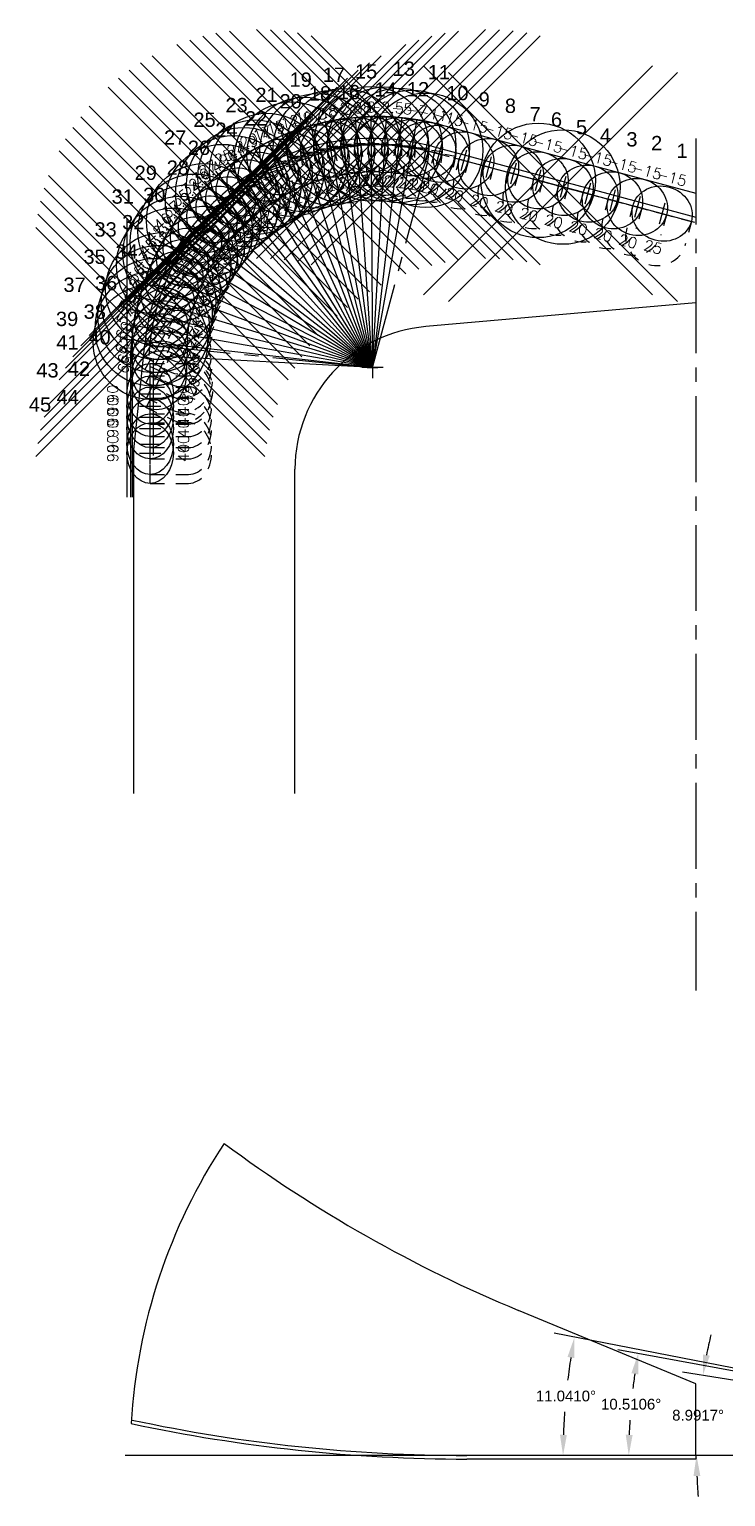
# Model space of a CAD drawing. Header units: inches. Extents: x 57 to 298, y -41 to 19.
# Drawn here: x 210 to 216.08, y -33.89 to -21.08 of the extents above; entities that cross this region are included whole.
import ezdxf
from ezdxf.enums import TextEntityAlignment as Align

# ---------------------------------------------------------------- set-up
doc = ezdxf.new("R2010")
doc.units = ezdxf.units.IN
doc.header["$MEASUREMENT"] = 0
doc.header["$PDMODE"] = 35
doc.linetypes.add('CENTER2', pattern=[1.125, 0.75, -0.125, 0.125, -0.125])
doc.linetypes.add('HIDDEN2', pattern=[0.1875, 0.125, -0.0625])
doc.layers.get('Defpoints').update_dxf_attribs({"color": 10})
for name, color, linetype, true_color in [('Blade_1', 30, 'Continuous', 0xff7f00), ('Blade_2', 7, 'Continuous', 0xcccc00), ('Blade_3', 7, 'Continuous', 0x00cc00), ('Blade_4', 7, 'Continuous', 0x00cccc), ('Blade_5', 7, 'Continuous', 0x0066cc), ('Blade_6', 7, 'Continuous', 0xc880f5)]:
    doc.layers.add(name, color=color, linetype=linetype, true_color=true_color)
doc.layers.add('CLine', color=5, linetype='CENTER2')
doc.styles.add('RomanS', font='romans')
doc.styles.get("Standard").update_dxf_attribs({"font": 'arial.ttf'})
doc.dimstyles.get("Standard").update_dxf_attribs({"dimtxt": 0.09375, "dimasz": 0.18, "dimexe": 0.18, "dimexo": 0.0625, "dimgap": 0.09, "dimtad": 0, "dimtih": 1, "dimtoh": 1, "dimdec": 4, "dimzin": 0, "dimdsep": 46, "dimtxsty": 'Standard', "dimcen": 0.09, "dimadec": 4, "dimazin": 0, "dimtfac": 1, "dimtdec": 4, "dimtofl": 0, "dimtmove": 0, "dimatfit": 3, "dimfxl": 1, "dimtolj": 1, "dimtzin": 0, "dimarcsym": 0})

# ---------------------------------------------------------------- blocks, each defined once
blk = doc.blocks.new('*D375')
at = {"layer": 'Blade_1', "color": 0, "lineweight": -2, "transparency": 16777216}
for p, q in [((219.1214890138717, -33.34499898907535), (215.7000669773563, -32.80360717087383)), ((218.349215514979, -33.53111793657433), (215.6428636734405, -33.53111793657433))]:
    blk.add_line(p, q, dxfattribs=at)
for start, end in [(166.3985543373103, 168.7034283068431), (182.3048739695328, 184.6097479390656)]:
    blk.add_arc((220.2977008570824, -33.53111793657433), 4.474837183642028, start, end, dxfattribs=at)
at = {"layer": 'Blade_1', "color": 0, "transparency": 16777216}
for points in [[(215.9390884969962, -32.65983715936483), (215.8800264287788, -32.64926965739519), (215.8778549569786, -32.83173961303233)], [(215.7964899851712, -33.7116849007928), (215.8564778486079, -33.71047815297643), (215.8228636734405, -33.53111793657433)]]:
    blk.add_solid(points, dxfattribs=at)
at = {"layer": 'Defpoints', "color": 0, "transparency": 16777216}
for p in [(215.8473321354227, -33.06379999193906), (219.1832209512406, -33.35476719815817), (219.2128522811776, -33.35945593851791), (218.411715514979, -33.53111793657433), (223.3960470111832, -33.53111793657433)]:
    blk.add_point(p, dxfattribs=at)
at = {"layer": 'Blade_1', "color": 0, "transparency": 16777216, "insert": (215.8366326778311, -33.18034946567595), "char_height": 0.09375, "attachment_point": 5}
blk.add_mtext('\\A1;8.9917°', dxfattribs=at)
blk = doc.blocks.new('*D379')
at = {"layer": 'Blade_1', "color": 0, "lineweight": -2, "transparency": 16777216}
for p, q in [((218.7569511420591, -33.27986427541371), (215.1363482309648, -32.60813111438245)), ((218.3492155149789, -33.53111793657432), (215.0514514053034, -33.53111793657432))]:
    blk.add_line(p, q, dxfattribs=at)
for start, end in [(171.6029817383724, 173.1167470695397), (176.3683894887678, 177.8863996993406)]:
    blk.add_arc((220.111193852996, -33.53111793657432), 4.879742447692584, start, end, dxfattribs=at)
at = {"layer": 'Blade_1', "color": 0, "transparency": 16777216}
for points in [[(215.2541700172494, -32.81359402776151), (215.3133551160258, -32.82344918290102), (215.3133280320561, -32.64096630900195)], [(215.2647661497188, -33.35170186203099), (215.2047763555742, -33.35059524624997), (215.2314514053034, -33.53111793657432)]]:
    blk.add_solid(points, dxfattribs=at)
at = {"layer": 'Defpoints', "color": 0, "transparency": 16777216}
for p in [(215.2678977781151, -32.93582852220788), (218.8184024618824, -33.2912653846566), (218.8478990953976, -33.29673791709317), (218.4117155149789, -33.53111793657432), (223.3960470111832, -33.53111793657432)]:
    blk.add_point(p, dxfattribs=at)
at = {"layer": 'Blade_1', "color": 0, "transparency": 16777216, "insert": (215.2519636742235, -33.08416332420349), "char_height": 0.09375, "attachment_point": 5}
blk.add_mtext('\\A1;10.5106°', dxfattribs=at)
blk = doc.blocks.new('*D383')
at = {"layer": 'Blade_1', "color": 0, "lineweight": -2, "transparency": 16777216}
for p, q in [((218.6448086056071, -33.25772006962234), (214.5805604668857, -32.46469217592825)), ((218.3492155149789, -33.53111793657432), (214.4774903040002, -33.53111793657431))]:
    blk.add_line(p, q, dxfattribs=at)
for start, end in [(170.8730402872924, 173.0047410688522), (175.950605528695, 178.0859670218001)]:
    blk.add_arc((220.0459658419736, -33.53111793657432), 5.388475537973432, start, end, dxfattribs=at)
at = {"layer": 'Blade_1', "color": 0, "transparency": 16777216}
for points in [[(214.6961757269494, -32.67113085445157), (214.7552488581059, -32.6816363375615), (214.7572287418575, -32.49916420253719)], [(214.6904925353719, -33.35164411473813), (214.6305009049725, -33.35064197601412), (214.6574903040002, -33.53111793657431)]]:
    blk.add_solid(points, dxfattribs=at)
at = {"layer": 'Defpoints', "color": 0, "transparency": 16777216}
for p in [(214.7018948057147, -32.84077499081652), (218.706151756639, -33.26968952330601), (218.7208741128865, -33.27256219219008), (218.4117155149789, -33.53111793657432), (223.3960470111832, -33.53111793657432)]:
    blk.add_point(p, dxfattribs=at)
at = {"layer": 'Blade_1', "color": 0, "transparency": 16777216, "insert": (214.682482873133, -33.01273673871423), "char_height": 0.09375, "attachment_point": 5}
blk.add_mtext('\\A1;11.0410°', dxfattribs=at)
blk = doc.blocks.new('CMark')
at = {"layer": 'CLine'}
for p, q in [((-0.09400000077063808, 0), (0.09400000077063453, 0)), ((0, 0.09400000077063808), (0, -0.09400000077063453))]:
    blk.add_line(p, q, dxfattribs=at)
blk = doc.blocks.new('1313@25')
for p, q in [((-0.1704805832052265, 1.188697754575482e-15), (-0.2645000000000036, 0)), ((0.1707499999999965, -6.242535149017196e-15), (0.2644999999999965, -7.42782663763279e-15))]:
    blk.add_line(p, q)
at = {"color": 8, "linetype": 'HIDDEN2', "ltscale": 0.5}
blk.add_line((-0.2644999999999965, 8.993014319519535e-29), (-0.2644999999999965, -0.219761496105167), dxfattribs=at)
at = {"color": 8, "linetype": 'HIDDEN2', "ltscale": 0.5, "flags": 128}
blk.add_lwpolyline([(0.2644999999999965, -7.42782663763279e-15), (0.2644999999999965, -0.2197614961051684)], dxfattribs=at)
blk.add_ellipse((0, -3.713913318816395e-15), major_axis=(0.2644999999999965, -3.713913318816395e-15), ratio=0.9063077870366758)
at = {"color": 8, "linetype": 'HIDDEN2', "ltscale": 0.5}
blk.add_ellipse((0, -0.2197614961051677), major_axis=(0.2644999999999965, -3.713913318816395e-15), ratio=0.9063077870366758, start_param=3.141592653589793, end_param=6.283185307179586, dxfattribs=at)
blk.add_blockref('CMark', (0, -1.77635683940025e-15))
at = {"style": 'RomanS'}
blk.add_text('25', height=0.094, dxfattribs=at).set_placement((-3.414534818310426e-15, -0.3022184096712013), align=Align.MIDDLE_CENTER)
blk.add_attdef('ANG', text='', height=0.094, dxfattribs=at).set_placement((5.756464916443042e-15, 0.251140714835156), align=Align.BOTTOM_CENTER)
blk = doc.blocks.new('1313@20')
for p, q in [((-0.1704805832052265, 1.188697754575482e-15), (-0.2645000000000036, 0)), ((0.1707499999999965, -6.242535149017196e-15), (0.2644999999999965, -7.42782663763279e-15))]:
    blk.add_line(p, q)
at = {"color": 8, "linetype": 'HIDDEN2', "ltscale": 0.5}
blk.add_line((-0.2644999999999965, 8.993014319519535e-29), (-0.2644999999999965, -0.1778504745293513), dxfattribs=at)
at = {"color": 8, "linetype": 'HIDDEN2', "ltscale": 0.5, "flags": 128}
blk.add_lwpolyline([(0.2644999999999965, -7.42782663763279e-15), (0.2644999999999965, -0.1778504745293522)], dxfattribs=at)
blk.add_ellipse((0, -3.713913318816395e-15), major_axis=(0.2644999999999965, -3.713913318816395e-15), ratio=0.9396926207859347)
at = {"color": 8, "linetype": 'HIDDEN2', "ltscale": 0.5}
blk.add_ellipse((0, -0.1778504745293517), major_axis=(0.2644999999999965, -3.713913318816395e-15), ratio=0.9396926207859347, start_param=3.141592653589793, end_param=6.283185307179586, dxfattribs=at)
blk.add_blockref('CMark', (0, -1.77635683940025e-15))
at = {"style": 'RomanS'}
blk.add_text('20', height=0.094, dxfattribs=at).set_placement((-3.53852319701827e-15, -0.3110486981978802), align=Align.MIDDLE_CENTER)
blk.add_attdef('ANG', text='', height=0.094, dxfattribs=at).set_placement((5.756464916443042e-15, 0.251140714835156), align=Align.BOTTOM_CENTER)
blk = doc.blocks.new('1313@23')
for p, q in [((-0.1704805832052265, 1.188697754575482e-15), (-0.2645000000000036, 0)), ((0.1707499999999965, -6.242535149017196e-15), (0.2644999999999965, -7.42782663763279e-15))]:
    blk.add_line(p, q)
at = {"color": 8, "linetype": 'HIDDEN2', "ltscale": 0.5}
blk.add_line((-0.2644999999999965, 8.993014319519535e-29), (-0.2644999999999965, -0.1989953848298591), dxfattribs=at)
at = {"color": 8, "linetype": 'HIDDEN2', "ltscale": 0.5, "flags": 128}
blk.add_lwpolyline([(0.2644999999999965, -7.42782663763279e-15), (0.2644999999999965, -0.1989953848298602)], dxfattribs=at)
blk.add_ellipse((0, -3.713913318816395e-15), major_axis=(0.2644999999999965, -3.713913318816395e-15), ratio=0.9205048534524441)
at = {"color": 8, "linetype": 'HIDDEN2', "ltscale": 0.5}
blk.add_ellipse((0, -0.1989953848298597), major_axis=(0.2644999999999965, -3.713913318816395e-15), ratio=0.9238795325112817, start_param=3.141592653589793, end_param=6.283185307179586, dxfattribs=at)
blk.add_blockref('CMark', (0, -1.77635683940025e-15))
at = {"style": 'RomanS'}
blk.add_text('23', height=0.094, dxfattribs=at).set_placement((-3.53852319701827e-15, -0.3110486981978802), align=Align.MIDDLE_CENTER)
blk.add_attdef('ANG', text='', height=0.094, dxfattribs=at).set_placement((5.756464916443042e-15, 0.251140714835156), align=Align.BOTTOM_CENTER)
blk = doc.blocks.new('1313@24')
for p, q in [((-0.1704805832052265, 1.188697754575482e-15), (-0.2645000000000036, 0)), ((0.1707499999999965, -6.242535149017196e-15), (0.2644999999999965, -7.42782663763279e-15))]:
    blk.add_line(p, q)
at = {"color": 8, "linetype": 'HIDDEN2', "ltscale": 0.5}
blk.add_line((-0.2644999999999965, 8.993014319519535e-29), (-0.2644999999999965, -0.2115), dxfattribs=at)
at = {"color": 8, "linetype": 'HIDDEN2', "ltscale": 0.5, "flags": 128}
blk.add_lwpolyline([(0.2644999999999965, -7.42782663763279e-15), (0.2644999999999965, -0.2115000000000075)], dxfattribs=at)
blk.add_ellipse((0, -3.713913318816395e-15), major_axis=(0.2644999999999965, -3.713913318816395e-15), ratio=0.9135349716446246)
at = {"color": 8, "linetype": 'HIDDEN2', "ltscale": 0.5}
blk.add_ellipse((0, -0.2115000000000037), major_axis=(0.2644999999999965, -3.713913318816395e-15), ratio=0.9135349716446246, start_param=3.141592653589793, end_param=6.283185307179586, dxfattribs=at)
blk.add_blockref('CMark', (0, -1.77635683940025e-15))
at = {"style": 'RomanS'}
blk.add_text('24', height=0.094, dxfattribs=at).set_placement((-2.646286937976472e-12, -0.317987381053466), align=Align.MIDDLE_CENTER)
blk.add_attdef('ANG', text='', height=0.094, dxfattribs=at).set_placement((5.756464916443042e-15, 0.251140714835156), align=Align.BOTTOM_CENTER)
blk = doc.blocks.new('1313@26')
for p, q in [((-0.1704805832052265, 1.188697754575482e-15), (-0.2645000000000036, 0)), ((0.1707499999999965, -6.242535149017196e-15), (0.2644999999999965, -7.42782663763279e-15))]:
    blk.add_line(p, q)
at = {"color": 8, "linetype": 'HIDDEN2', "ltscale": 0.5}
blk.add_line((-0.2644999999999965, 8.993014319519535e-29), (-0.2644999999999965, -0.22795), dxfattribs=at)
at = {"color": 8, "linetype": 'HIDDEN2', "ltscale": 0.5, "flags": 128}
blk.add_lwpolyline([(0.2644999999999965, -7.42782663763279e-15), (0.2644999999999965, -0.2279500000000075)], dxfattribs=at)
blk.add_ellipse((0, -3.713913318816395e-15), major_axis=(0.2644999999999965, -3.713913318816395e-15), ratio=0.8987901701323371)
at = {"color": 8, "linetype": 'HIDDEN2', "ltscale": 0.5}
blk.add_ellipse((0, -0.2279500000000037), major_axis=(0.2644999999999965, -3.713913318816395e-15), ratio=0.8987901701323371, start_param=3.141592653589793, end_param=6.283185307179586, dxfattribs=at)
blk.add_blockref('CMark', (0, -1.77635683940025e-15))
at = {"style": 'RomanS'}
blk.add_text('26', height=0.094, dxfattribs=at).set_placement((-2.646286937976472e-12, -0.317987381053466), align=Align.MIDDLE_CENTER)
blk.add_attdef('ANG', text='', height=0.094, dxfattribs=at).set_placement((5.756464916443042e-15, 0.251140714835156), align=Align.BOTTOM_CENTER)
blk = doc.blocks.new('1313@28')
for p, q in [((-0.1704805832052265, 1.188697754575482e-15), (-0.2645000000000036, 0)), ((0.1707499999999965, -6.242535149017196e-15), (0.2644999999999965, -7.42782663763279e-15))]:
    blk.add_line(p, q)
at = {"color": 8, "linetype": 'HIDDEN2', "ltscale": 0.5}
blk.add_line((-0.2644999999999965, 8.993014319519535e-29), (-0.2644999999999965, -0.24413), dxfattribs=at)
at = {"color": 8, "linetype": 'HIDDEN2', "ltscale": 0.5, "flags": 128}
blk.add_lwpolyline([(0.2644999999999965, -7.42782663763279e-15), (0.2644999999999965, -0.2441300000000075)], dxfattribs=at)
blk.add_ellipse((0, -3.713913318816395e-15), major_axis=(0.2644999999999965, -3.713913318816395e-15), ratio=0.882948960302469)
at = {"color": 8, "linetype": 'HIDDEN2', "ltscale": 0.5}
blk.add_ellipse((0, -0.2441300000000038), major_axis=(0.2644999999999965, -3.713913318816395e-15), ratio=0.882948960302469, start_param=3.141592653589793, end_param=6.283185307179586, dxfattribs=at)
blk.add_blockref('CMark', (0, -1.77635683940025e-15))
at = {"style": 'RomanS'}
blk.add_text('28', height=0.094, dxfattribs=at).set_placement((-2.646286937976472e-12, -0.317987381053466), align=Align.MIDDLE_CENTER)
blk.add_attdef('ANG', text='', height=0.094, dxfattribs=at).set_placement((5.756464916443042e-15, 0.251140714835156), align=Align.BOTTOM_CENTER)
blk = doc.blocks.new('1313@40')
for p, q in [((-0.2645, -1.751545495249525e-15), (-0.1768759687267663, -1.751545495249525e-15)), ((0.1768759687267663, -1.800642968063926e-15), (0.2645, -1.800642968063926e-15))]:
    blk.add_line(p, q)
at = {"color": 8, "linetype": 'HIDDEN2'}
for p, q in [((-0.2645, -1.751545495249525e-15), (-0.2645, -0.3342000000000018)), ((0.2645, -1.77635683940025e-15), (0.2644999999999999, -0.3342000000000018))]:
    blk.add_line(p, q, dxfattribs=at)
blk.add_ellipse((0, -1.77635683940025e-15), major_axis=(0.2645, 0), ratio=0.7659735349716448)
blk.add_ellipse((-5.551115123125783e-17, -0.3342000000000018), major_axis=(-0.2645, 0), ratio=0.7659735349716448, start_param=0, end_param=3.141592653589793, dxfattribs=at)
blk.add_blockref('CMark', (0, -1.77635683940025e-15))
at = {"style": 'RomanS'}
blk.add_text('40', height=0.094, dxfattribs=at).set_placement((-3.26492953863637e-15, -0.2915637193009915), align=Align.MIDDLE_CENTER)
blk.add_attdef('ANG', text='', height=0.094, dxfattribs=at).set_placement((5.756464916443042e-15, 0.251140714835156), align=Align.BOTTOM_CENTER)
blk = doc.blocks.new('1313@21')
for p, q in [((-0.1704805832052265, 1.188697754575482e-15), (-0.2645000000000036, 0)), ((0.1707499999999965, -6.242535149017196e-15), (0.2644999999999965, -7.42782663763279e-15))]:
    blk.add_line(p, q)
at = {"color": 8, "linetype": 'HIDDEN2', "ltscale": 0.5}
blk.add_line((-0.2644999999999965, 8.993014319519535e-29), (-0.2644999999999965, -0.1989953848298591), dxfattribs=at)
at = {"color": 8, "linetype": 'HIDDEN2', "ltscale": 0.5, "flags": 128}
blk.add_lwpolyline([(0.2644999999999965, -7.42782663763279e-15), (0.2644999999999965, -0.1989953848298602)], dxfattribs=at)
blk.add_ellipse((0, -3.713913318816395e-15), major_axis=(0.2644999999999965, -3.713913318816395e-15), ratio=0.9335804264972212)
at = {"color": 8, "linetype": 'HIDDEN2', "ltscale": 0.5}
blk.add_ellipse((0, -0.1989953848298597), major_axis=(0.2644999999999965, -3.713913318816395e-15), ratio=0.9238795325112817, start_param=3.141592653589793, end_param=6.283185307179586, dxfattribs=at)
blk.add_blockref('CMark', (0, -1.77635683940025e-15))
at = {"style": 'RomanS'}
blk.add_text('21', height=0.094, dxfattribs=at).set_placement((-3.53852319701827e-15, -0.3110486981978802), align=Align.MIDDLE_CENTER)
blk.add_attdef('ANG', text='', height=0.094, dxfattribs=at).set_placement((5.756464916443042e-15, 0.251140714835156), align=Align.BOTTOM_CENTER)
blk = doc.blocks.new('1313@22')
for p, q in [((-0.1704805832052265, 1.188697754575482e-15), (-0.2645000000000036, 0)), ((0.1707499999999965, -6.242535149017196e-15), (0.2644999999999965, -7.42782663763279e-15))]:
    blk.add_line(p, q)
at = {"color": 8, "linetype": 'HIDDEN2', "ltscale": 0.5}
blk.add_line((-0.2644999999999965, 8.993014319519535e-29), (-0.2644999999999965, -0.1947954286), dxfattribs=at)
at = {"color": 8, "linetype": 'HIDDEN2', "ltscale": 0.5, "flags": 128}
blk.add_lwpolyline([(0.2644999999999965, -7.42782663763279e-15), (0.2644999999999965, -0.1947954286000074)], dxfattribs=at)
blk.add_ellipse((0, -3.713913318816395e-15), major_axis=(0.2644999999999965, -3.713913318816395e-15), ratio=0.9271838544423562)
at = {"color": 8, "linetype": 'HIDDEN2', "ltscale": 0.5}
blk.add_ellipse((0, -0.1947954286000037), major_axis=(0.2644999999999965, -3.713913318816395e-15), ratio=0.9271838544423562, start_param=3.141592653589793, end_param=6.283185307179586, dxfattribs=at)
blk.add_blockref('CMark', (0, -1.77635683940025e-15))
at = {"style": 'RomanS'}
blk.add_text('22', height=0.094, dxfattribs=at).set_placement((-2.646286937976472e-12, -0.317987381053466), align=Align.MIDDLE_CENTER)
blk.add_attdef('ANG', text='', height=0.094, dxfattribs=at).set_placement((5.756464916443042e-15, 0.251140714835156), align=Align.BOTTOM_CENTER)
blk = doc.blocks.new('1313@27')
for p, q in [((-0.1704805832052265, 1.188697754575482e-15), (-0.2645000000000036, 0)), ((0.1707499999999965, -6.242535149017196e-15), (0.2644999999999965, -7.42782663763279e-15))]:
    blk.add_line(p, q)
at = {"color": 8, "linetype": 'HIDDEN2', "ltscale": 0.5}
blk.add_line((-0.2644999999999965, 8.993014319519535e-29), (-0.2644999999999965, -0.23608), dxfattribs=at)
at = {"color": 8, "linetype": 'HIDDEN2', "ltscale": 0.5, "flags": 128}
blk.add_lwpolyline([(0.2644999999999965, -7.42782663763279e-15), (0.2644999999999965, -0.2360800000000075)], dxfattribs=at)
blk.add_ellipse((0, -3.713913318816395e-15), major_axis=(0.2644999999999965, -3.713913318816395e-15), ratio=0.89100189035918)
at = {"color": 8, "linetype": 'HIDDEN2', "ltscale": 0.5}
blk.add_ellipse((0, -0.2360800000000037), major_axis=(0.2644999999999965, -3.713913318816395e-15), ratio=0.89100189035918, start_param=3.141592653589793, end_param=6.283185307179586, dxfattribs=at)
blk.add_blockref('CMark', (0, -1.77635683940025e-15))
at = {"style": 'RomanS'}
blk.add_text('27', height=0.094, dxfattribs=at).set_placement((-2.646286937976472e-12, -0.317987381053466), align=Align.MIDDLE_CENTER)
blk.add_attdef('ANG', text='', height=0.094, dxfattribs=at).set_placement((5.756464916443042e-15, 0.251140714835156), align=Align.BOTTOM_CENTER)
blk = doc.blocks.new('1313@29')
for p, q in [((-0.1704805832052265, 1.188697754575482e-15), (-0.2645000000000036, 0)), ((0.1707499999999965, -6.242535149017196e-15), (0.2644999999999965, -7.42782663763279e-15))]:
    blk.add_line(p, q)
at = {"color": 8, "linetype": 'HIDDEN2', "ltscale": 0.5}
blk.add_line((-0.2644999999999965, 8.993014319519535e-29), (-0.2644999999999965, -0.2521), dxfattribs=at)
at = {"color": 8, "linetype": 'HIDDEN2', "ltscale": 0.5, "flags": 128}
blk.add_lwpolyline([(0.2644999999999965, -7.42782663763279e-15), (0.2644999999999965, -0.2521000000000075)], dxfattribs=at)
blk.add_ellipse((0, -3.713913318816395e-15), major_axis=(0.2644999999999965, -3.713913318816395e-15), ratio=0.8746313799622044)
at = {"color": 8, "linetype": 'HIDDEN2', "ltscale": 0.5}
blk.add_ellipse((0, -0.2521000000000038), major_axis=(0.2644999999999965, -3.713913318816395e-15), ratio=0.8746313799622044, start_param=3.141592653589793, end_param=6.283185307179586, dxfattribs=at)
blk.add_blockref('CMark', (0, -1.77635683940025e-15))
at = {"style": 'RomanS'}
blk.add_text('29', height=0.094, dxfattribs=at).set_placement((-2.646286937976472e-12, -0.317987381053466), align=Align.MIDDLE_CENTER)
blk.add_attdef('ANG', text='', height=0.094, dxfattribs=at).set_placement((5.756464916443042e-15, 0.251140714835156), align=Align.BOTTOM_CENTER)
blk = doc.blocks.new('1313@30')
for p, q in [((-0.1704805832052265, 1.188697754575482e-15), (-0.2645000000000036, 0)), ((0.1707499999999965, -6.242535149017196e-15), (0.2644999999999965, -7.42782663763279e-15))]:
    blk.add_line(p, q)
at = {"color": 8, "linetype": 'HIDDEN2', "ltscale": 0.5}
blk.add_line((-0.2644999999999965, 8.993014319519535e-29), (-0.2644999999999965, -0.2600000000000032), dxfattribs=at)
at = {"color": 8, "linetype": 'HIDDEN2', "ltscale": 0.5, "flags": 128}
blk.add_lwpolyline([(0.2644999999999965, -7.42782663763279e-15), (0.2644999999999965, -0.2600000000000051)], dxfattribs=at)
blk.add_ellipse((0, -3.713913318816395e-15), major_axis=(0.2644999999999965, -3.713913318816395e-15), ratio=0.866025403784464)
at = {"color": 8, "linetype": 'HIDDEN2', "ltscale": 0.5}
blk.add_ellipse((0, -0.2600000000000041), major_axis=(0.2644999999999965, -3.713913318816395e-15), ratio=0.866025403784464, start_param=3.141592653589793, end_param=6.283185307179586, dxfattribs=at)
blk.add_blockref('CMark', (0, -1.77635683940025e-15))
at = {"style": 'RomanS'}
blk.add_text('30', height=0.094, dxfattribs=at).set_placement((-3.26492953863637e-15, -0.2915637193009915), align=Align.MIDDLE_CENTER)
blk.add_attdef('ANG', text='', height=0.094, dxfattribs=at).set_placement((5.756464916443042e-15, 0.251140714835156), align=Align.BOTTOM_CENTER)

msp = doc.modelspace()

# ---------------------------------------------------------------- linework, layer by layer
for p, q in [((213.5935201273163, -21.91629857102346), (215.8166915613138, -22.51199556139926)), ((214.8724471579153, -22.51630258296713), (214.2230112383644, -22.34228675278763)), ((215.8166915613138, -23.47013648974598), (213.4577468828792, -23.67651740699381)), ((215.8166915613138, -32.90611793657432), (214.2682694648249, -32.26474050393043)), ((215.8166915613138, -33.53111793657432), (215.8166915613138, -32.90611793657432)), ((215.8166915613138, -33.53111793657432), (215.8166915613138, -33.56236793657432)), ((215.8166915613138, -33.56236793657432), (213.8166915613138, -33.56236793657432))]:
    msp.add_line(p, q)
at = {"color": 7, "linetype": 'Continuous'}
for p, q in [((213.5115531781582, -22.10247652153748), (215.8166915613138, -22.72013648974598)), ((210.9104415613138, -24.75307817411561), (211.0041915613138, -23.83184289678018)), ((210.9104415613138, -27.75307817411561), (210.9104415613138, -24.75307817411561)), ((212.3166915613138, -27.75307817411561), (212.3166915613138, -24.92176077960849))]:
    msp.add_line(p, q, dxfattribs=at)
at = {"color": 1}
for p, q in [((210.8491915613138, -22.7303182749372), (210.8491915613138, -25.16531841525389)), ((210.8941915613138, -23.70499741936575), (210.8941915613138, -25.16531841525389)), ((210.8791915613138, -23.99907613395921), (210.8791915613138, -25.16531841525389)), ((211.0782337475161, -23.9548302797211), (211.0782337475161, -24.80056342029538)), ((215.8166915613138, -33.53111793657432), (210.8323600651095, -33.53111793657432))]:
    msp.add_line(p, q, dxfattribs=at)
at = {"color": 1, "linetype": 'Continuous'}
for points in [[(212.1763602756832, -22.26123472510221, -0.09131575864177917), (212.8616666258785, -22.08631210788853)], [(212.8616666258785, -22.08631210788853, -0.08258301605501236), (213.4992592735158, -22.14835799828621), (213.5735753188134, -22.16827092260836)], [(211.5995029766885, -22.66762736049234, -0.09109989419660111), (212.1763602756832, -22.26123472510222)], [(211.2070004321826, -23.24744046739237, -0.09038313127192409), (211.5995029766885, -22.66762736049233)], [(211.0442544020592, -23.9290691608222, -0.09046391064487352), (211.2070004321826, -23.24744046739237)]]:
    msp.add_lwpolyline(points, format="xyb", dxfattribs=at)
for points in [[(213.7510452174606, -22.2158238386317), (215.8043976566714, -22.76601796649471)], [(212.9939150879532, -24.03432817411561), (211.1343745385225, -23.93393460059365)]]:
    msp.add_lwpolyline(points, dxfattribs=at)
for centre, radius, start, end in [((213.0354415613138, -23.99907613395921), 2.15625, 74.99999999999426, 180), ((213.5666915613138, -24.92176077960849), 1.25, 94.99999999999979, 180), ((215.8166915613138, -33.53111793657432), 4.9375, 146.5122763475876, 176.7641078146505), ((218.8604706532059, -21.17818611379499), 12, 233.3585020980723, 247.4999999999995), ((213.8166915613138, -19.56236793657432), 14, 257.9210618057073, 270)]:
    msp.add_arc(centre, radius, start, end)
at = {"color": 7, "linetype": 'Continuous'}
msp.add_arc((212.9939150879532, -24.03432817411561), 2, 75.00000000000037, 174.1892683794571, dxfattribs=at)
at = {"color": 1}
msp.add_arc((213.8166915613138, -19.56236793657432), 13.96875, 257.9210618057073, 270, dxfattribs=at)
for p in [(212.6266975139509, -22.11667139999156), (212.7437211592642, -22.09792448478657), (212.9816404983756, -22.08186675722393), (213.101660779004, -22.08480333045243), (213.2212736915358, -22.09511072489108), (213.3400269999323, -22.11274997003801), (212.2854426616375, -22.21489884843396), (212.3971353626273, -22.17526652655254), (212.5110268550337, -22.14248378186031), (213.4574717181714, -22.13765437491326), (211.9680971455407, -22.37301730644978), (212.0705356347761, -22.31397163099718), (211.7748674477166, -22.50914651253107), (211.8694204631427, -22.4381552233448), (214.4394898782147, -22.40029202951413), (214.655968518065, -22.45829730624063), (211.6847848373777, -22.58573083978552), (211.5199413150135, -22.75383703135593), (211.4457006678421, -22.84466924847341), (211.3770490423585, -22.93979610944002), (211.2574831092694, -23.14154587511754), (211.3142342694953, -23.03887420827652), (211.1629322579534, -23.35627351094614), (211.1254856461146, -23.46755866993362), (211.0947960185132, -23.58089349294384), (211.0709743610528, -23.69586811616528), (211.0541068223245, -23.81206674561641)]:
    msp.add_point(p)
at = {"layer": 'Blade_1'}
for q in [(212.8455050385546, -21.84825238856211), (212.0848730359816, -22.06281937368032), (211.4275630118723, -22.49910437656932), (210.9873107598935, -23.15069768123859)]:
    msp.add_line((212.9939150879532, -24.03432817411561), q, dxfattribs=at)
at = {"layer": 'Blade_2'}
for p, q in [((212.9801098726568, -21.8383973002168), (212.9939150879532, -24.03432817411561)), ((212.9939150879532, -24.03432817411561), (212.1976901432344, -21.98954144643116)), ((212.9939150879532, -24.03432817411561), (211.5234622066934, -22.40722183911607)), ((212.9939150879532, -24.03432817411561), (211.0442016281846, -23.03188771784216)), ((212.9939150879532, -24.03432817411561), (210.8180244383965, -23.78501664544667))]:
    msp.add_line(p, q, dxfattribs=at)
at = {"layer": 'Blade_3'}
for q in [(213.1151968685791, -21.83988455314055), (212.3232368216714, -21.94506107976558), (211.6247328646361, -22.32130929819574), (211.1081281048937, -22.91672647837337), (210.8353747006281, -23.65439982044253)]:
    msp.add_line((212.9939150879532, -24.03432817411561), q, dxfattribs=at)
at = {"layer": 'Blade_4'}
for p, q in [((213.2498578537147, -21.85130686088307), (212.9939150879532, -24.03432817411561)), ((212.9939150879532, -24.03432817411561), (212.4507888973623, -21.90648539827502)), ((212.9939150879532, -24.03432817411561), (211.7299272500889, -22.24015045873318)), ((212.9939150879532, -24.03432817411561), (211.1772591790511, -22.80454902933534)), ((212.9939150879532, -24.03432817411561), (210.862395258905, -23.52540536371975))]:
    msp.add_line(p, q, dxfattribs=at)
at = {"layer": 'Blade_5'}
for q in [(212.580896249827, -21.87749138620965), (213.3838882507811, -21.8692367573526), (211.8409017096083, -22.16702445791848), (211.254536345978, -22.69777722963173), (210.8953076375839, -23.39773645837602)]:
    msp.add_line((212.9939150879532, -24.03432817411561), q, dxfattribs=at)
at = {"layer": 'Blade_6'}
for q in [(212.7125193043675, -21.85643426456982), (211.9560879905177, -22.10074319823645), (211.3380714137, -22.59584046313879), (210.9376011048643, -23.27282825050673)]:
    msp.add_line((212.9939150879532, -24.03432817411561), q, dxfattribs=at)
at = {"layer": 'CLine'}
for p, q in [((212.9939150879532, -24.03432817411561), (213.5115531781582, -22.10247652153748)), ((215.8166915613138, -22.03432817411561), (215.8166915613138, -29.47182817411561)), ((211.0041915613138, -23.83184289678017), (212.9939150879532, -24.03432817411561)), ((212.9469150875679, -24.03432817411561), (213.0409150883385, -24.03432817411561)), ((212.9939150879532, -23.98732817373028), (212.9939150879532, -24.08132817450092))]:
    msp.add_line(p, q, dxfattribs=at)

# ---------------------------------------------------------------- block references
at = {"rotation": 270}
msp.add_blockref('CMark', (212.9939150879532, -24.03432817411561), dxfattribs=at)
at = {"layer": 'Blade_1'}
for name, p, rotation, values in [('1313@23', (212.8621960360389, -22.09411030441851), 2.88, {'ANG': '2.88'}), ('1313@24', (212.1864845071891, -22.28319191780653), 17.9, {'ANG': '17.9'}), ('1313@20', (213.5735753188134, -22.16827092260836), 345, {'ANG': '-15'}), ('1313@20', (214.2230112383644, -22.34228675278763), 345, {'ANG': '-15'}), ('1313@20', (214.8724471579153, -22.51630258296713), 345, {'ANG': '-15'}), ('1313@25', (211.6299761433849, -22.69749493076163), 32.9, {'ANG': '32.9'}), ('1313@25', (215.5223692306831, -22.6904486775085), 345, {'ANG': '-15'}), ('1313@26', (211.2625084888631, -23.27188405639365), 47.8, {'ANG': '47.8'}), ('1313@28', (211.1343745385225, -23.93393460059365), 62.8, {'ANG': '62.8'}), ('1313@40', (211.0517915613138, -24.56676918878624), 90, {'ANG': '90'})]:
    msp.add_blockref(name, p, dxfattribs=dict(at, rotation=rotation)).add_auto_attribs(values)
at = {"layer": 'Blade_2'}
msp.add_blockref('1313@23', (212.9817720110558, -22.08700227127357), dxfattribs=at).add_auto_attribs({'ANG': '0'})
for name, p, rotation, values in [('1313@24', (212.2934913910182, -22.23420553121829), 15.4, {'ANG': '15.4'}), ('1313@25', (211.7110886153286, -22.61483686846809), 30.4, {'ANG': '30.4'}), ('1313@26', (211.3085935940834, -23.16782420717739), 45.3, {'ANG': '45.3'}), ('1313@28', (211.1358010753435, -23.82142719745271), 60.3, {'ANG': '60.3'}), ('1313@40', (211.0517915613138, -24.4688063468137), 90, {'ANG': '90'})]:
    msp.add_blockref(name, p, dxfattribs=dict(at, rotation=rotation)).add_auto_attribs(values)
at = {"layer": 'Blade_3'}
for name, p, rotation, values in [('1313@22', (213.1014171549517, -22.08921140596653), 357.5000000000001, {'ANG': '-2.5'}), ('1313@24', (212.4025576989962, -22.1921579475508), 12.9, {'ANG': '12.9'}), ('1313@20', (213.7900539586637, -22.22627619933463), 345, {'ANG': '-15'}), ('1313@25', (211.797214498937, -22.53710547950401), 27.9, {'ANG': '27.90'}), ('1313@20', (214.4394898782147, -22.40029202951413), 345, {'ANG': '-15'}), ('1313@20', (215.0889257977656, -22.57430785969363), 345, {'ANG': '-15'}), ('1313@26', (211.3608601103675, -23.06650676661544), 42.89999999999999, {'ANG': '42.9'}), ('1313@27', (211.1405702405577, -23.70811780492625), 57.79999999999999, {'ANG': '57.8'}), ('1313@40', (211.0517915613137, -24.37193032015041), 90, {'ANG': '90'})]:
    msp.add_blockref(name, p, dxfattribs=dict(at, rotation=rotation)).add_auto_attribs(values)
at = {"layer": 'Blade_4'}
for name, p, rotation, values in [('1313@23', (212.515103644341, -22.15845569930143), 10.3, {'ANG': '10.3'}), ('1313@22', (213.2210179929934, -22.09729166314197), 355, {'ANG': '-5'}), ('1313@24', (211.8891385034443, -22.46614415444073), 25.4, {'ANG': '25.4'}), ('1313@25', (211.4207544252645, -22.96938232229909), 40.4, {'ANG': '40.4'}), ('1313@27', (211.160776614058, -23.59664705510107), 55.29999999999999, {'ANG': '55.3'}), ('1313@40', (211.0517915613137, -24.26337998149744), 90, {'ANG': '90'})]:
    msp.add_blockref(name, p, dxfattribs=dict(at, rotation=rotation)).add_auto_attribs(values)
at = {"layer": 'Blade_5'}
for name, p, rotation, values in [('1313@23', (212.629233599325, -22.1299151596633), 7.8, {'ANG': '7.8'}), ('1313@21', (213.3396893524975, -22.1146245543242), 353, {'ANG': '-7'}), ('1313@24', (211.9843021949849, -22.39926136364517), 22.9, {'ANG': '22.9'}), ('1313@20', (214.0065325985141, -22.28428147606113), 345, {'ANG': '-15'}), ('1313@20', (214.655968518065, -22.45829730624063), 345, {'ANG': '-15'}), ('1313@20', (215.3054044376159, -22.63231313642013), 345, {'ANG': '-15'}), ('1313@25', (211.4849033975566, -22.8747929036394), 37.9, {'ANG': '37.9'}), ('1313@26', (211.1893870477943, -23.48694252513069), 52.8, {'ANG': '52.8'}), ('1313@30', (211.1299575371181, -24.14404946520152), 65, {'ANG': '65'}), ('1313@40', (211.0517915613137, -24.78062409686291), 90, {'ANG': '90'})]:
    msp.add_blockref(name, p, dxfattribs=dict(at, rotation=rotation)).add_auto_attribs(values)
at = {"layer": 'Blade_6'}
for name, p, rotation, values in [('1313@23', (212.745078390893, -22.10842892966679), 5.300000000000001, {'ANG': '5.3'}), ('1313@21', (213.4574717181714, -22.13765437491326), 349, {'ANG': '-11'}), ('1313@24', (212.0835349337806, -22.33819074159299), 20.4, {'ANG': '20.4'}), ('1313@25', (211.5547176172765, -22.78404838778793), 35.4, {'ANG': '35.4'}), ('1313@26', (211.2227225319643, -23.37841521180814), 50.3, {'ANG': '50.3'}), ('1313@29', (211.1317558730528, -24.06058745219744), 65, {'ANG': '65'}), ('1313@40', (211.0517915613138, -24.7024872091529), 90, {'ANG': '90'})]:
    msp.add_blockref(name, p, dxfattribs=dict(at, rotation=rotation)).add_auto_attribs(values)

# ---------------------------------------------------------------- texts
at = {"layer": 'Blade_1'}
for s, p in [('16', (212.690650368651, -21.69235409793873)), ('10', (213.6381611366566, -21.70016708514549)), ('7', (214.3656738145861, -21.88528918966261)), ('22', (211.8804509903989, -21.92177301311241)), ('4', (214.9790230948222, -22.07069889943797)), ('1', (215.6478500433417, -22.20496718435382)), ('28', (211.1961853811149, -22.35158171678611)), ('34', (210.749157191893, -23.08461593494405)), ('40', (210.5126968879948, -23.83190406280079))]:
    msp.add_text(s, height=0.125, dxfattribs=at).set_placement(p)
at = {"layer": 'Blade_2'}
for s, p in [('15', (212.8402721819898, -21.51104251190408)), ('21', (211.9710350392894, -21.71643633481717)), ('27', (211.1731113664021, -22.08816866431088)), ('33', (210.5658461545471, -22.89109359218857)), ('39', (210.2294899447705, -23.67183996303659)), ('45', (209.9930296408723, -24.41912809089332))]:
    msp.add_text(s, height=0.125, dxfattribs=at).set_placement(p)
at = {"layer": 'Blade_3'}
for s, p in [('20', (212.1816687550308, -21.77229270160744)), ('14', (213.0102341512138, -21.66966771419702)), ('9', (213.9205163939978, -21.75508126331904)), ('6', (214.5516861251041, -21.93116315747662)), ('3', (215.2101305953717, -22.10439067296522)), ('26', (211.3812899410707, -22.17837653718827)), ('32', (210.8078605835161, -22.82779877207987)), ('38', (210.4715043737395, -23.60854514292789)), ('44', (210.2350440698413, -24.35583327078463))]:
    msp.add_text(s, height=0.125, dxfattribs=at).set_placement(p)
at = {"layer": 'Blade_4'}
for s, p in [('13', (213.1693701893135, -21.48782148625659)), ('19', (212.2694376641758, -21.58354400237857)), ('25', (211.4297765930478, -21.93319307700014)), ('31', (210.7156331971937, -22.60380617167834)), ('37', (210.2946456952268, -23.37370890196689)), ('43', (210.0581853913286, -24.12099702982363))]:
    msp.add_text(s, height=0.125, dxfattribs=at).set_placement(p)
at = {"layer": 'Blade_5'}
for s, p in [('18', (212.4375888431498, -21.70314210556595)), ('12', (213.2937802247347, -21.66724003784987)), ('8', (214.1494012646343, -21.81154724371227)), ('24', (211.6212516122153, -22.0208933690862)), ('5', (214.7698402195896, -21.99793354519079)), ('2', (215.4261353085232, -22.13737378279599)), ('30', (210.9909586268336, -22.58940541450647)), ('36', (210.5699711248667, -23.35930814479502)), ('42', (210.3335108209685, -24.10659627265176))]:
    msp.add_text(s, height=0.125, dxfattribs=at).set_placement(p)
at = {"layer": 'Blade_6'}
for s, p in [('17', (212.5592093385598, -21.54072595470292)), ('11', (213.4760247241281, -21.51862860584974)), ('23', (211.7097277031398, -21.80572322345661)), ('29', (210.9165533349739, -22.39638944108221)), ('35', (210.469525145752, -23.12942365924015)), ('41', (210.2330648418539, -23.87671178709688))]:
    msp.add_text(s, height=0.125, dxfattribs=at).set_placement(p)

# ---------------------------------------------------------------- dimensions: what is measured, and where the dimension line sits
at = {"layer": 'Blade_1'}
for base, line2, picture, middle in [((214.7018948057147, -32.84077499081652), ((218.7208741128866, -33.27256219219008), (218.7061517566389, -33.26968952330601)), '*D383', (214.682482873133, -33.01273673871423)), ((215.8473321354227, -33.06379999193906), ((219.1832209512405, -33.35476719815816), (219.2128522811776, -33.35945593851791)), '*D375', (215.8366326778311, -33.18034946567593)), ((215.2678977781151, -32.93582852220788), ((218.8478990953977, -33.29673791709318), (218.8184024618824, -33.2912653846566)), '*D379', (215.2519636742235, -33.08416332420352))]:
    dim = msp.add_angular_dim_2l(base=base, line1=((223.3960470111832, -33.53111793657432), (218.4117155149789, -33.53111793657432)), line2=line2, dimstyle='Standard', dxfattribs=at)
    dim.commit()
    dim.dimension.update_dxf_attribs({"geometry": picture, "text_midpoint": middle})

doc.saveas('drawing.dxf')
